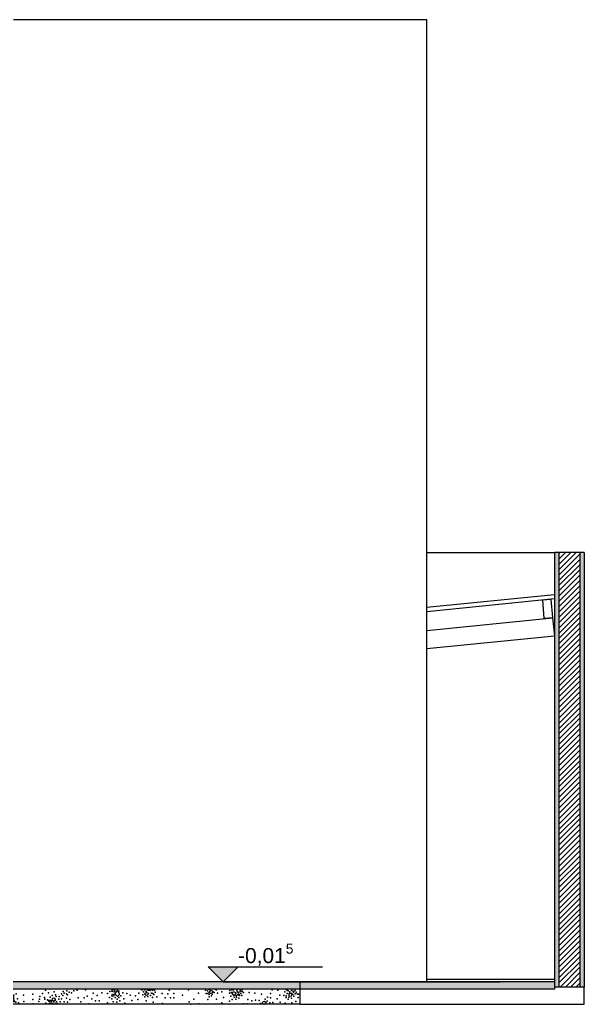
# Model space of a CAD drawing. Header units: metres. Extents: x -77 to 97, y 0 to 6.
# Drawn here: x 45.67 to 49.44, y -0.37 to 6.2 of the extents above; entities that cross this region are included whole.
import ezdxf

# ---------------------------------------------------------------- set-up
doc = ezdxf.new("R2010")
doc.units = ezdxf.units.M
doc.header["$MEASUREMENT"] = 0
for name, color, linetype, lineweight, true_color in [('COTAS CORTE_Caneta_No__25', 7, 'Continuous', 13, 0x982312), ('ESTRUTURA-COB.EST_Caneta_No__16', 7, 'Continuous', 0, 0xc9c9c9), ('LAJES.EST_Caneta_No__16', 7, 'Continuous', 0, 0xc9c9c9), ('LAJES.EST_Caneta_No__95', 7, 'Continuous', 0, 0xaeaeae), ('PAREDE CONSTRUIR_Caneta_No__16', 7, 'Continuous', 0, 0xc9c9c9), ('PILARES.EST_Caneta_No__16', 7, 'Continuous', 0, 0xc9c9c9), ('S-BEAM-____-OTLN.IFC Model_Caneta_No__16', 7, 'Continuous', 0, 0xc9c9c9)]:
    doc.layers.add(name, color=color, linetype=linetype, lineweight=lineweight, true_color=true_color)
for name, color, linetype in [('LAJES.EST', 7, 'Continuous'), ('PAREDE CONSTRUIR', 7, 'Continuous'), ('TERRENO.ARQ', 7, 'Continuous')]:
    doc.layers.add(name, color=color, linetype=linetype)
for name, color, linetype, lineweight in [('LAJES.EST_Caneta_No__241', 7, 'Continuous', 13), ('LAJES.EST_Caneta_No__3', 7, 'Continuous', 25), ('PAREDE CONSTRUIR_Caneta_No__241', 7, 'Continuous', 13), ('PAREDE CONSTRUIR_Caneta_No__3', 7, 'Continuous', 25), ('TERRENO.ARQ_Caneta_No__241', 7, 'Continuous', 13)]:
    doc.layers.add(name, color=color, linetype=linetype, lineweight=lineweight)
doc.styles.add('ESTILO_GERADO_1', font='arial.ttf')

# ---------------------------------------------------------------- blocks, each defined once
blk = doc.blocks.new('*X89', base_point=(77.5431, -0.208))
at = {"layer": 'LAJES.EST_Caneta_No__241', "color": 7, "linetype": 'Continuous', "lineweight": 13}
for p, q in [((45.3489, -0.2902), (45.3368, -0.2958)), ((45.3422, -0.3137), (45.3368, -0.2958)), ((45.3584, -0.3039), (45.3422, -0.3137)), ((45.3443, -0.3308), (45.3588, -0.3279)), ((45.3489, -0.2902), (45.3584, -0.3039)), ((45.3588, -0.3279), (45.3616, -0.3417)), ((45.6124, -0.3381), (45.6175, -0.3175)), ((45.6305, -0.3203), (45.6175, -0.3175)), ((45.6305, -0.3203), (45.6298, -0.337)), ((46.289, -0.274), (46.2844, -0.2865)), ((46.3013, -0.2922), (46.2844, -0.2865)), ((46.2869, -0.3181), (46.2898, -0.3024)), ((46.292, -0.3201), (46.2869, -0.3181)), ((46.289, -0.274), (46.3054, -0.2769)), ((46.2898, -0.3024), (46.303, -0.3099)), ((46.303, -0.3099), (46.292, -0.3201)), ((46.3054, -0.2769), (46.3013, -0.2922)), ((46.3164, -0.2853), (46.3072, -0.3012)), ((46.3115, -0.3083), (46.3072, -0.3012)), ((46.3237, -0.3209), (46.3115, -0.3083)), ((46.3284, -0.2846), (46.3164, -0.2853)), ((46.3353, -0.3097), (46.3237, -0.3209)), ((46.3344, -0.3013), (46.3284, -0.2846)), ((46.3344, -0.3013), (46.3353, -0.3097)), ((46.5169, -0.2934), (46.5033, -0.3045)), ((46.5159, -0.3145), (46.5033, -0.3045)), ((46.5241, -0.3125), (46.5159, -0.3145)), ((46.5169, -0.2934), (46.5303, -0.2997)), ((46.5303, -0.2997), (46.5241, -0.3125)), ((46.527, -0.2816), (46.5291, -0.273)), ((46.5444, -0.2804), (46.527, -0.2816)), ((46.5447, -0.273), (46.5444, -0.2804)), ((46.5488, -0.2731), (46.5488, -0.273)), ((46.5569, -0.2798), (46.5488, -0.2731)), ((46.5569, -0.2798), (46.5623, -0.2777)), ((46.5643, -0.273), (46.5623, -0.2777)), ((46.9353, -0.2771), (46.9284, -0.273)), ((46.9447, -0.2776), (46.934, -0.2934)), ((46.948, -0.3013), (46.934, -0.2934)), ((46.9363, -0.273), (46.9353, -0.2771)), ((46.9447, -0.2776), (46.9599, -0.2844)), ((46.9558, -0.298), (46.948, -0.3013)), ((46.9599, -0.2844), (46.9558, -0.298)), ((47.0894, -0.3025), (47.0983, -0.2884)), ((47.0894, -0.3025), (47.1035, -0.3153)), ((47.0983, -0.2884), (47.1173, -0.2972)), ((47.1173, -0.2972), (47.1035, -0.3153)), ((47.1202, -0.2787), (47.1285, -0.273)), ((47.1277, -0.2936), (47.1202, -0.2787)), ((47.1227, -0.3092), (47.1346, -0.2998)), ((47.138, -0.3158), (47.1227, -0.3092)), ((47.1277, -0.2936), (47.1459, -0.2881)), ((47.1346, -0.2998), (47.1399, -0.3139)), ((47.1399, -0.3139), (47.138, -0.3158)), ((47.1397, -0.273), (47.14, -0.2731)), ((47.14, -0.2731), (47.1459, -0.2881)), ((47.4708, -0.3164), (47.4714, -0.2997)), ((47.4708, -0.3164), (47.4838, -0.3192)), ((47.4714, -0.2997), (47.4888, -0.2986)), ((47.4888, -0.2986), (47.4838, -0.3192)), ((47.4856, -0.2804), (47.4892, -0.273)), ((47.499, -0.2868), (47.4856, -0.2804)), ((47.499, -0.2868), (47.5126, -0.2757)), ((47.5092, -0.273), (47.5126, -0.2757)), ((45.3443, -0.3308), (45.3401, -0.3479)), ((45.3563, -0.3483), (45.3401, -0.3479)), ((45.3616, -0.3417), (45.3563, -0.3483)), ((45.6023, -0.3499), (45.5887, -0.361)), ((45.6013, -0.371), (45.5887, -0.361)), ((45.6095, -0.369), (45.6013, -0.371)), ((45.6023, -0.3499), (45.6157, -0.3563)), ((45.6157, -0.3563), (45.6095, -0.369)), ((45.6298, -0.337), (45.6124, -0.3381)), ((45.6175, -0.3486), (45.6189, -0.3434)), ((45.6291, -0.3582), (45.6175, -0.3486)), ((45.6189, -0.3434), (45.6348, -0.3441)), ((45.6348, -0.3441), (45.6291, -0.3582)), ((45.8659, -0.3572), (45.8715, -0.3432)), ((45.8818, -0.358), (45.8659, -0.3572)), ((45.8705, -0.373), (45.8709, -0.3644)), ((45.8709, -0.3644), (45.8883, -0.3633)), ((45.8715, -0.3432), (45.8831, -0.3527)), ((45.8831, -0.3527), (45.8818, -0.358)), ((45.885, -0.3451), (45.8912, -0.3324)), ((45.8984, -0.3515), (45.885, -0.3451)), ((45.8883, -0.3633), (45.8859, -0.373)), ((45.8912, -0.3324), (45.8993, -0.3303)), ((45.8984, -0.3515), (45.912, -0.3404)), ((45.8993, -0.3303), (45.912, -0.3404)), ((47.2912, -0.3669), (47.2973, -0.3542)), ((47.3039, -0.373), (47.2912, -0.3669)), ((47.2973, -0.3542), (47.3055, -0.3521)), ((47.3049, -0.373), (47.3182, -0.3621)), ((47.3055, -0.3521), (47.3182, -0.3621))]:
    blk.add_line(p, q, dxfattribs=at)
for p in [(44.9464, -0.3241), (44.984, -0.3087), (45.0079, -0.2854), (45.0214, -0.3202), (45.0457, -0.324), (45.0862, -0.3194), (45.0918, -0.2963), (45.102, -0.2815), (45.1281, -0.2991), (45.1354, -0.3179), (45.1703, -0.3178), (45.215, -0.3212), (45.2198, -0.2945), (45.2653, -0.2788), (45.2792, -0.3269), (45.2938, -0.31), (45.3133, -0.2839), (45.3252, -0.3005), (45.3323, -0.2815), (45.354, -0.2855), (45.3688, -0.3194), (45.369, -0.2996), (45.3853, -0.2979), (45.4079, -0.3181), (45.4259, -0.3188), (45.4435, -0.2842), (45.4499, -0.3253), (45.4902, -0.2733), (45.51, -0.3232), (45.518, -0.2833), (45.5421, -0.3215), (45.543, -0.2945), (45.5813, -0.2873), (45.5996, -0.3174), (45.6205, -0.3089), (45.6326, -0.312), (45.647, -0.3033), (45.6957, -0.3111), (45.758, -0.3064), (45.8058, -0.3219), (45.8234, -0.3016), (45.8365, -0.3268), (45.8434, -0.2787), (45.8627, -0.2964), (45.8737, -0.3246), (45.8866, -0.3141), (45.9019, -0.2893), (45.9107, -0.309), (45.9152, -0.3216), (45.9345, -0.321), (45.9495, -0.3028), (45.9595, -0.3139), (45.962, -0.2867), (45.9679, -0.2993), (45.9826, -0.3025), (45.9847, -0.2827), (45.9902, -0.3095), (46.0013, -0.2922), (46.0165, -0.2965), (46.0326, -0.2832), (46.0544, -0.2784), (46.1101, -0.2766), (46.1214, -0.3196), (46.1609, -0.2986), (46.1881, -0.3145), (46.2202, -0.296), (46.2567, -0.3018), (46.2703, -0.3274), (46.2732, -0.2878), (46.308, -0.327), (46.3236, -0.2804), (46.332, -0.3284), (46.3336, -0.2855), (46.346, -0.3169), (46.3587, -0.2964), (46.3874, -0.3016), (46.4075, -0.312), (46.4437, -0.3173), (46.467, -0.2985), (46.4829, -0.274), (46.4916, -0.2771), (46.4931, -0.3108), (46.4982, -0.2887), (46.5061, -0.2764), (46.5062, -0.3227), (46.5158, -0.2874), (46.5217, -0.2731), (46.5267, -0.3199), (46.5449, -0.3136), (46.5512, -0.2977), (46.5567, -0.3269), (46.5594, -0.3016), (46.5661, -0.3067), (46.571, -0.2797), (46.5746, -0.2913), (46.586, -0.3236), (46.6212, -0.3005), (46.6597, -0.3038), (46.6694, -0.2788), (46.6996, -0.301), (46.7583, -0.313), (46.7987, -0.2764), (46.8644, -0.2997), (46.9115, -0.2786), (46.9156, -0.3013), (46.9245, -0.284), (46.9274, -0.3006), (46.9355, -0.3082), (46.9364, -0.3222), (46.9527, -0.316), (46.9571, -0.3042), (46.9691, -0.2945), (46.9781, -0.2732), (46.9842, -0.2771), (46.9917, -0.298), (47.0206, -0.2901), (47.0324, -0.3275), (47.0712, -0.298), (47.0733, -0.2813), (47.0798, -0.3197), (47.0833, -0.2938), (47.0877, -0.2767), (47.0989, -0.2759), (47.1023, -0.3263), (47.1156, -0.3162), (47.1193, -0.326), (47.1474, -0.3013), (47.1541, -0.2755), (47.1541, -0.3137), (47.1556, -0.2866), (47.1652, -0.2935), (47.2031, -0.2947), (47.2421, -0.2979), (47.2855, -0.3055), (47.3251, -0.3252), (47.3464, -0.3014), (47.3561, -0.2763), (47.3947, -0.2797), (47.4073, -0.3121), (47.4355, -0.3139), (47.4412, -0.2889), (47.4497, -0.2735), (47.4514, -0.3172), (47.456, -0.3016), (47.4565, -0.2786), (47.4646, -0.2825), (47.4687, -0.3247), (47.4756, -0.2903), (47.4942, -0.3071), (47.5001, -0.2928), (47.5017, -0.3193), (47.5097, -0.3038), (47.5177, -0.2915), (47.5242, -0.3031), (47.5295, -0.328), (47.533, -0.3061), (44.949, -0.3445), (44.9848, -0.3523), (45.0595, -0.3584), (45.0832, -0.3704), (45.107, -0.341), (45.1123, -0.3699), (45.1388, -0.3569), (45.1581, -0.3675), (45.1609, -0.3466), (45.1853, -0.3503), (45.1939, -0.3701), (45.2215, -0.3427), (45.2564, -0.3608), (45.2579, -0.3317), (45.2805, -0.3606), (45.3026, -0.3315), (45.3211, -0.3611), (45.3247, -0.3411), (45.3407, -0.3591), (45.3611, -0.361), (45.3786, -0.3541), (45.3877, -0.3315), (45.4374, -0.3726), (45.4532, -0.3551), (45.4892, -0.3542), (45.5246, -0.368), (45.5507, -0.366), (45.5603, -0.3445), (45.5694, -0.362), (45.5771, -0.3336), (45.5836, -0.3452), (45.5915, -0.3329), (45.6012, -0.3439), (45.6071, -0.3296), (45.6367, -0.3542), (45.6448, -0.3582), (45.6564, -0.3362), (45.6623, -0.3636), (45.6982, -0.355), (45.7584, -0.3405), (45.7611, -0.37), (45.7987, -0.3534), (45.8027, -0.3397), (45.8384, -0.3378), (45.8443, -0.3652), (45.8559, -0.3432), (45.864, -0.3472), (45.8936, -0.3717), (45.8995, -0.3575), (45.9091, -0.3684), (45.9171, -0.3562), (45.9236, -0.3678), (45.9313, -0.3393), (45.9404, -0.3569), (45.9499, -0.3354), (45.9689, -0.3562), (45.9837, -0.331), (45.9902, -0.3584), (46.006, -0.341), (46.0624, -0.3303), (46.0795, -0.3563), (46.1012, -0.3288), (46.1334, -0.3693), (46.1522, -0.3364), (46.1776, -0.3498), (46.2018, -0.3496), (46.2579, -0.3631), (46.2856, -0.3358), (46.2941, -0.3556), (46.3185, -0.3593), (46.3213, -0.3384), (46.3406, -0.3489), (46.3671, -0.336), (46.3724, -0.3649), (46.4199, -0.3475), (46.4587, -0.3398), (46.5159, -0.349), (46.5611, -0.3591), (46.6239, -0.3682), (46.6415, -0.33), (46.677, -0.3294), (46.7009, -0.3292), (46.8017, -0.3572), (46.8147, -0.3722), (46.8336, -0.3395), (46.8692, -0.3698), (46.9267, -0.3417), (46.9844, -0.3379), (47.0215, -0.3623), (47.0726, -0.3531), (47.0891, -0.3402), (47.115, -0.3392), (47.1343, -0.3317), (47.1664, -0.369), (47.19, -0.3691), (47.1955, -0.341), (47.22, -0.3491), (47.2461, -0.345), (47.2703, -0.3465), (47.2781, -0.3676), (47.3094, -0.3391), (47.3245, -0.3529), (47.3413, -0.3631), (47.3468, -0.33), (47.3612, -0.362), (47.391, -0.3371), (47.4103, -0.3592), (47.4448, -0.3659), (47.4501, -0.3286), (47.4645, -0.3394), (47.4862, -0.3329), (47.4893, -0.3641), (47.5155, -0.3537)]:
    blk.add_point(p, dxfattribs=at)

msp = doc.modelspace()

# ---------------------------------------------------------------- hatches: boundary and pattern name
at = {"layer": 'COTAS CORTE_Caneta_No__25', "linetype": 'Continuous', "lineweight": 13, "true_color": 0x982312}
msp.add_hatch(color=24, dxfattribs=at).paths.add_polyline_path([(47.0293, -0.223), (47.1293, -0.123), (46.9293, -0.123)])
at = {"layer": 'LAJES.EST_Caneta_No__95', "linetype": 'Continuous', "lineweight": 0, "true_color": 0xaeaeae}
msp.add_hatch(color=253, dxfattribs=at).paths.add_polyline_path([(47.5415, -0.223), (44.9434, -0.223), (44.9434, -0.273), (47.5415, -0.273)])
at = {"layer": 'PAREDE CONSTRUIR', "linetype": 'Continuous', "lineweight": 0, "true_color": 0xffffff}
for points in [[(49.2415, 2.642), (49.2415, -0.258), (49.2715, -0.258), (49.2715, 2.642)], [(49.4115, -0.258), (49.4415, -0.258), (49.4415, 2.642), (49.4115, 2.642)]]:
    msp.add_hatch(color=7, dxfattribs=at).paths.add_polyline_path(points)
at = {"layer": 'PAREDE CONSTRUIR', "linetype": 'Continuous', "lineweight": 0, "true_color": 0x000000}
h = msp.add_hatch(dxfattribs=at)
h.set_pattern_fill('common_brick_0003', color=18, style=0, pattern_type=2)
h.set_pattern_definition([(45, (77.543113, -0.207991), (-0.01767767, 0.01767767), [])])
h.paths.add_polyline_path([(49.2715, 2.642), (49.2715, -0.258), (49.4115, -0.258), (49.4115, 2.642)])
at = {"layer": 'TERRENO.ARQ', "linetype": 'Continuous', "lineweight": 0, "true_color": 0x8fbf7f}
msp.add_hatch(color=73, dxfattribs=at).paths.add_polyline_path([(49.2415, -0.273), (49.2415, -0.223), (47.5415, -0.223), (47.5415, -0.273)])

# ---------------------------------------------------------------- linework, layer by layer
at = {"layer": 'COTAS CORTE_Caneta_No__25', "color": 24, "linetype": 'Continuous', "lineweight": 13, "true_color": 0x982312}
for p, q in [((47.0293, -0.223), (46.9293, -0.123)), ((46.9293, -0.123), (47.1293, -0.123)), ((47.1293, -0.123), (47.0293, -0.223)), ((47.1293, -0.123), (47.6923, -0.123)), ((47.0293, -0.223), (46.9543, -0.223)), ((47.0293, -0.223), (48.8786, -0.223))]:
    msp.add_line(p, q, dxfattribs=at)
at = {"layer": 'ESTRUTURA-COB.EST_Caneta_No__16', "color": 9, "linetype": 'Continuous', "lineweight": 0, "true_color": 0xc9c9c9}
msp.add_line((48.3908, 2.2771), (49.2415, 2.3622), dxfattribs=at)
at = {"layer": 'LAJES.EST_Caneta_No__16', "color": 9, "linetype": 'Continuous', "lineweight": 0, "true_color": 0xc9c9c9}
for p, q in [((49.4415, -0.373), (49.4415, -0.258)), ((47.5415, -0.373), (49.4415, -0.373))]:
    msp.add_line(p, q, dxfattribs=at)
at = {"layer": 'LAJES.EST_Caneta_No__241', "color": 7, "linetype": 'Continuous', "lineweight": 13}
msp.add_line((47.5415, -0.223), (44.9434, -0.223), dxfattribs=at)
at = {"layer": 'LAJES.EST_Caneta_No__3', "color": 7, "linetype": 'Continuous', "lineweight": 25}
for p, q in [((47.5415, -0.273), (44.9434, -0.273)), ((47.5415, -0.273), (47.5415, -0.373)), ((47.5415, -0.373), (44.9434, -0.373))]:
    msp.add_line(p, q, dxfattribs=at)
at = {"layer": 'PAREDE CONSTRUIR_Caneta_No__16', "color": 9, "linetype": 'Continuous', "lineweight": 0, "true_color": 0xc9c9c9}
for p, q in [((48.3908, 2.642), (49.2415, 2.642)), ((49.2415, 2.332), (48.3908, 2.2469)), ((49.2415, -0.208), (48.3908, -0.208))]:
    msp.add_line(p, q, dxfattribs=at)
at = {"layer": 'PAREDE CONSTRUIR_Caneta_No__241', "color": 7, "linetype": 'Continuous', "lineweight": 13}
for p, q in [((49.2415, 2.642), (49.2415, -0.223)), ((49.4415, 2.642), (49.4415, -0.258)), ((49.2415, -0.223), (49.2415, -0.258))]:
    msp.add_line(p, q, dxfattribs=at)
at = {"layer": 'PAREDE CONSTRUIR_Caneta_No__241', "color": 7, "linetype": 'Continuous', "lineweight": 13, "flags": 128}
for points in [[(49.4415, 2.642), (49.4115, 2.642), (49.2715, 2.642), (49.2415, 2.642)], [(49.4415, -0.258), (49.4115, -0.258), (49.2715, -0.258), (49.2415, -0.258)]]:
    msp.add_lwpolyline(points, dxfattribs=at)
at = {"layer": 'PAREDE CONSTRUIR_Caneta_No__3', "color": 7, "linetype": 'Continuous', "lineweight": 25}
for p, q in [((49.2715, 2.642), (49.2715, -0.258)), ((49.4115, 2.642), (49.4115, -0.258))]:
    msp.add_line(p, q, dxfattribs=at)
at = {"layer": 'PILARES.EST_Caneta_No__16', "color": 9, "linetype": 'Continuous', "lineweight": 0, "true_color": 0xc9c9c9}
for p, q in [((45.69, 6.1982), (45.6289, 6.1982)), ((45.7571, 6.1982), (45.69, 6.1982)), ((45.8301, 6.1982), (45.7571, 6.1982)), ((45.9085, 6.1982), (45.8301, 6.1982)), ((45.9918, 6.1982), (45.9085, 6.1982)), ((46.0798, 6.1982), (45.9918, 6.1982)), ((46.1719, 6.1982), (46.0798, 6.1982)), ((46.2676, 6.1982), (46.1719, 6.1982)), ((46.3666, 6.1982), (46.2676, 6.1982)), ((46.4682, 6.1982), (46.3666, 6.1982)), ((46.5719, 6.1982), (46.4682, 6.1982)), ((46.6773, 6.1982), (46.5719, 6.1982)), ((46.7838, 6.1982), (46.6773, 6.1982)), ((46.8908, 6.1982), (46.7838, 6.1982)), ((46.9978, 6.1982), (46.8908, 6.1982)), ((47.1042, 6.1982), (46.9978, 6.1982)), ((47.2096, 6.1982), (47.1042, 6.1982)), ((47.3134, 6.1982), (47.2096, 6.1982)), ((47.415, 6.1982), (47.3134, 6.1982)), ((47.5139, 6.1982), (47.415, 6.1982)), ((47.6096, 6.1982), (47.5139, 6.1982)), ((47.7017, 6.1982), (47.6096, 6.1982)), ((47.7897, 6.1982), (47.7017, 6.1982)), ((47.8731, 6.1982), (47.7897, 6.1982)), ((47.9514, 6.1982), (47.8731, 6.1982)), ((48.0244, 6.1982), (47.9514, 6.1982)), ((48.0916, 6.1982), (48.0244, 6.1982)), ((48.1526, 6.1982), (48.0916, 6.1982)), ((48.2073, 6.1982), (48.1526, 6.1982)), ((48.2552, 6.1982), (48.2073, 6.1982)), ((48.2962, 6.1982), (48.2552, 6.1982)), ((48.33, 6.1982), (48.2962, 6.1982)), ((48.3565, 6.1982), (48.33, 6.1982)), ((48.3755, 6.1982), (48.3565, 6.1982)), ((48.3869, 6.1982), (48.3755, 6.1982)), ((48.3908, 6.1982), (48.3869, 6.1982)), ((48.3908, 5.742), (48.3908, 6.1982)), ((48.3908, 4.542), (48.3908, 5.742)), ((48.3908, 3.342), (48.3908, 4.542)), ((48.3908, 2.142), (48.3908, 3.342)), ((48.3908, 0.942), (48.3908, 2.142)), ((48.3908, -0.223), (48.3908, 0.942))]:
    msp.add_line(p, q, dxfattribs=at)
at = {"layer": 'S-BEAM-____-OTLN.IFC Model_Caneta_No__16', "color": 9, "linetype": 'Continuous', "lineweight": 0, "true_color": 0xc9c9c9}
for p, q in [((49.221, 2.3286), (49.1612, 2.3234)), ((49.1612, 2.3234), (49.1716, 2.2038)), ((49.2314, 2.2091), (49.221, 2.3286)), ((48.3908, 2.1219), (49.2296, 2.2057)), ((49.1716, 2.2038), (49.2314, 2.2091)), ((49.2296, 2.2057), (49.2415, 2.0863)), ((48.3908, 2.0013), (49.2415, 2.0863))]:
    msp.add_line(p, q, dxfattribs=at)
at = {"layer": 'TERRENO.ARQ_Caneta_No__241', "color": 7, "linetype": 'Continuous', "lineweight": 13}
for p, q in [((47.5415, -0.223), (47.5415, -0.273)), ((49.2415, -0.223), (47.5415, -0.223)), ((49.2415, -0.258), (49.2415, -0.273)), ((49.2415, -0.273), (47.5415, -0.273))]:
    msp.add_line(p, q, dxfattribs=at)

# ---------------------------------------------------------------- block references
at = {"layer": 'LAJES.EST', "lineweight": 0}
msp.add_blockref('*X89', (77.5431, -0.208), dxfattribs=at)

# ---------------------------------------------------------------- texts
at = {"layer": 'COTAS CORTE_Caneta_No__25', "color": 24, "lineweight": 13, "true_color": 0x982312, "insert": (47.1293, -0.127), "char_height": 0.1, "attachment_point": 7, "style": 'ESTILO_GERADO_1'}
msp.add_mtext('\\A1;{\\pql;\\fArial|b0|i0|c0|p0;\\W1.000000;-0,01\\fArial|b0|i0|c0|p0;\\W1.000000;\\A1{\\H.66x;\\S5^  ;}}', dxfattribs=at)

doc.saveas('drawing.dxf')
